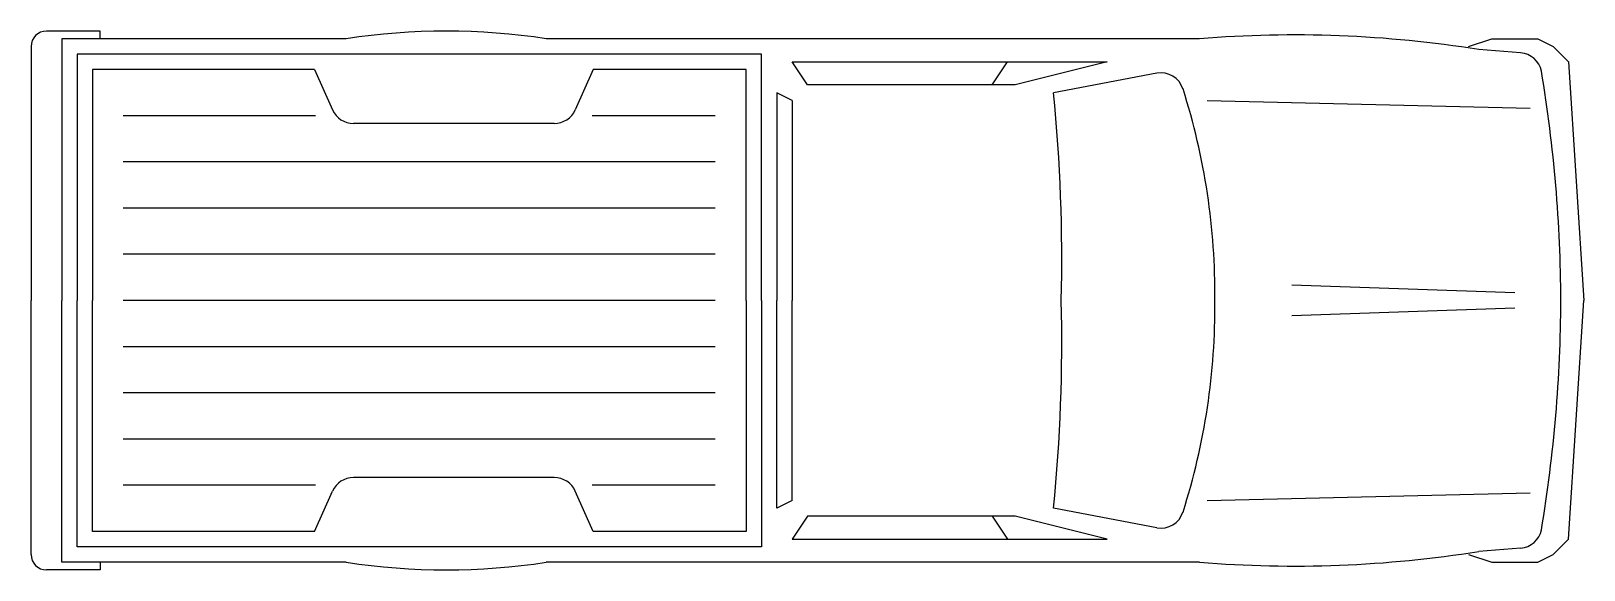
# Model space of a CAD drawing. Header units: millimetres. Extents: x -3290.11 to -3285.26, y 1880.8 to 1882.48.
import ezdxf

# ---------------------------------------------------------------- set-up
doc = ezdxf.new("R2010")
doc.units = ezdxf.units.MM
doc.header["$LTSCALE"] = 10
doc.layers.add('Veículos', color=2, linetype='Continuous')

msp = doc.modelspace()

# ---------------------------------------------------------------- linework, layer by layer
at = {"layer": 'Veículos'}
for p, q in [((-3289.8946, 1882.4794), (-3290.0626, 1882.4794)), ((-3289.8946, 1882.4554), (-3289.8946, 1882.4794)), ((-3290.1106, 1882.4314), (-3290.1106, 1881.6394)), ((-3290.0146, 1882.4554), (-3290.0146, 1881.6394)), ((-3289.1266, 1882.4554), (-3290.0146, 1882.4554)), ((-3286.4626, 1882.4554), (-3288.5026, 1882.4554)), ((-3285.6226, 1882.4314), (-3285.5506, 1882.4554)), ((-3285.5506, 1882.4554), (-3285.4066, 1882.4554)), ((-3285.4066, 1882.4554), (-3285.3586, 1882.4314)), ((-3285.3586, 1882.4314), (-3285.3106, 1882.3834)), ((-3289.9666, 1882.4074), (-3289.9666, 1881.6394)), ((-3287.8306, 1882.4074), (-3289.9666, 1882.4074)), ((-3287.8306, 1881.6394), (-3287.8306, 1882.4074)), ((-3287.7346, 1882.3834), (-3286.7506, 1882.3834)), ((-3287.6866, 1882.3114), (-3287.7346, 1882.3834)), ((-3287.1106, 1882.3114), (-3287.0626, 1882.3834)), ((-3286.7506, 1882.3834), (-3287.0386, 1882.3114)), ((-3285.4603, 1882.4115), (-3285.5911, 1882.4216)), ((-3285.3106, 1882.3834), (-3285.2626, 1881.6394)), ((-3289.9186, 1882.3594), (-3289.9186, 1881.6394)), ((-3289.2253, 1882.3594), (-3289.9186, 1882.3594)), ((-3289.2253, 1882.3594), (-3289.1696, 1882.2341)), ((-3288.356, 1882.3594), (-3288.4116, 1882.2341)), ((-3287.8786, 1882.3594), (-3288.356, 1882.3594)), ((-3287.8786, 1881.6394), (-3287.8786, 1882.3594)), ((-3286.5962, 1882.3478), (-3286.9186, 1882.2874)), ((-3287.7826, 1882.2874), (-3287.7826, 1881.6394)), ((-3287.7346, 1882.2634), (-3287.7826, 1882.2874)), ((-3287.0386, 1882.3114), (-3287.6866, 1882.3114)), ((-3287.7346, 1882.2634), (-3287.7346, 1881.6394)), ((-3286.4386, 1882.2634), (-3285.4306, 1882.2394)), ((-3289.2226, 1882.2154), (-3289.8226, 1882.2154)), ((-3288.4774, 1882.1914), (-3289.1039, 1882.1914)), ((-3287.9746, 1882.2154), (-3288.3586, 1882.2154)), ((-3287.9746, 1882.0714), (-3289.8226, 1882.0714)), ((-3287.9746, 1881.9274), (-3289.8226, 1881.9274)), ((-3287.9746, 1881.7834), (-3289.8226, 1881.7834)), ((-3285.4786, 1881.6634), (-3286.1746, 1881.6874)), ((-3290.1106, 1880.8474), (-3290.1106, 1881.6394)), ((-3290.0146, 1880.8234), (-3290.0146, 1881.6394)), ((-3289.9666, 1880.8714), (-3289.9666, 1881.6394)), ((-3289.9186, 1880.9194), (-3289.9186, 1881.6394)), ((-3287.9746, 1881.6394), (-3289.8226, 1881.6394)), ((-3287.8786, 1881.6394), (-3287.8786, 1880.9194)), ((-3287.8306, 1881.6394), (-3287.8306, 1880.8714)), ((-3287.7826, 1880.9914), (-3287.7826, 1881.6394)), ((-3287.7346, 1881.0154), (-3287.7346, 1881.6394)), ((-3285.4786, 1881.6154), (-3286.1746, 1881.5914)), ((-3285.3106, 1880.8954), (-3285.2626, 1881.6394)), ((-3287.9746, 1881.4954), (-3289.8226, 1881.4954)), ((-3287.9746, 1881.3514), (-3289.8226, 1881.3514)), ((-3287.9746, 1881.2074), (-3289.8226, 1881.2074)), ((-3288.4774, 1881.0874), (-3289.1039, 1881.0874)), ((-3289.2226, 1881.0634), (-3289.8226, 1881.0634)), ((-3289.2253, 1880.9194), (-3289.1696, 1881.0446)), ((-3288.356, 1880.9194), (-3288.4116, 1881.0446)), ((-3287.9746, 1881.0634), (-3288.3586, 1881.0634)), ((-3286.4386, 1881.0154), (-3285.4306, 1881.0394)), ((-3287.7346, 1881.0154), (-3287.7826, 1880.9914)), ((-3286.5962, 1880.9309), (-3286.9186, 1880.9914)), ((-3287.6866, 1880.9674), (-3287.7346, 1880.8954)), ((-3287.0386, 1880.9674), (-3287.6866, 1880.9674)), ((-3287.1106, 1880.9674), (-3287.0626, 1880.8954)), ((-3286.7506, 1880.8954), (-3287.0386, 1880.9674)), ((-3289.2253, 1880.9194), (-3289.9186, 1880.9194)), ((-3287.8786, 1880.9194), (-3288.356, 1880.9194)), ((-3287.7346, 1880.8954), (-3286.7506, 1880.8954)), ((-3285.3586, 1880.8474), (-3285.3106, 1880.8954)), ((-3287.8306, 1880.8714), (-3289.9666, 1880.8714)), ((-3285.6226, 1880.8474), (-3285.5506, 1880.8234)), ((-3285.4603, 1880.8673), (-3285.5911, 1880.8572)), ((-3285.4066, 1880.8234), (-3285.3586, 1880.8474)), ((-3289.8946, 1880.7994), (-3290.0626, 1880.7994)), ((-3289.1266, 1880.8234), (-3290.0146, 1880.8234)), ((-3289.8946, 1880.8234), (-3289.8946, 1880.7994)), ((-3286.4626, 1880.8234), (-3288.5026, 1880.8234)), ((-3285.5506, 1880.8234), (-3285.4066, 1880.8234))]:
    msp.add_line(p, q, dxfattribs=at)
for centre, radius, start, end in [((-3290.0626, 1882.4314), 0.048, 90, 180), ((-3288.8146, 1880.4394), 2.04, 81.2026, 98.7974), ((-3286.1665, 1878.839), 3.6285, 80.8754, 94.6813), ((-3285.4658, 1882.3397), 0.072, 11.6842, 85.6013), ((-3286.583, 1882.2771), 0.072, 17.6833, 100.6197), ((-3289.8491, 1881.6163), 4.5146, 0.2928, 9.4083), ((-3292.0906, 1881.7714), 5.1977, 358.5448, 5.6974), ((-3288.5266, 1881.6574), 2.1121, 359.5117, 17.6833), ((-3289.1039, 1882.2634), 0.072, 203.9625, 270), ((-3288.4774, 1882.2634), 0.072, 270, 336.0375), ((-3292.0906, 1881.5074), 5.1977, 354.3026, 1.4552), ((-3288.5266, 1881.6214), 2.1121, 342.3167, 0.4883), ((-3289.8491, 1881.6625), 4.5146, 350.5917, 359.7072), ((-3289.1039, 1881.0154), 0.072, 90, 156.0375), ((-3288.4774, 1881.0154), 0.072, 23.9625, 90), ((-3286.583, 1881.0017), 0.072, 259.3803, 342.3167), ((-3285.4658, 1880.939), 0.072, 274.3987, 348.3158), ((-3290.0626, 1880.8474), 0.048, 180, 270), ((-3286.1665, 1884.4398), 3.6285, 265.3187, 279.1246), ((-3288.8146, 1882.8394), 2.04, 261.2026, 278.7974)]:
    msp.add_arc(centre, radius, start, end, dxfattribs=at)

doc.saveas('drawing.dxf')
